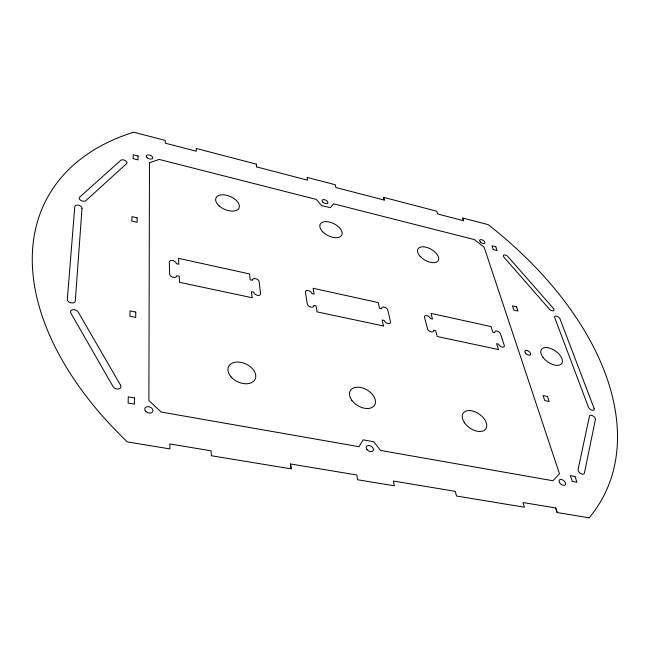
<?xml version="1.0" encoding="UTF-8"?>
<svg xmlns="http://www.w3.org/2000/svg" width="650" height="650" viewBox="0 0 650 650"><rect width="100%" height="100%" fill="white"/><g stroke="black" fill="none" stroke-linecap="round" stroke-linejoin="round"><path stroke-width="0.97" d="M557.164 512.566L555.693 507.975L523.023 502.548L524.404 507.219L456.479 496.023L455.341 491.359L393.396 481.049L394.322 485.802L357.598 479.765L356.793 474.979L290.526 463.986L291.078 468.853L211.347 455.739L211.104 450.824L169.829 443.95L169.902 448.906L127.359 441.919A315.632 193.278 28.3 0 1 133.697 132.202L165.254 140.408L165.295 143.195L196.332 151.239L196.194 148.452L256.319 164.141L256.628 166.912L307.531 180.148L307.076 177.401L335.343 184.771L335.879 187.517L384.231 200.078L383.557 197.34L436.816 211.234L437.629 213.964L463.613 220.732L462.743 218.01L488.207 224.656A315.632 193.278 28.3 0 1 589.176 517.774M589.192 517.831L557.148 512.517L555.677 507.926M462.743 218.01L463.613 220.732M383.565 197.356L384.231 200.086M290.526 463.986L291.078 468.837M256.319 164.141L256.628 166.888M149.484 162.768L148.882 400.546L161.2 412.043L359.084 446.696L363.098 439.839L373.766 441.74L380.551 450.458L552.931 480.74L559.479 473.744L484.152 247.284L474.468 239.623L333.629 203.832L330.241 207.707L321.547 205.514L316.314 199.428L159.161 159.429L149.484 162.768M137.158 217.847L137.093 222.268L131.836 221.049L131.966 216.629L137.158 217.847M138.093 156.016L138.036 159.892L133.12 158.649L133.193 154.773L138.093 156.016M134.485 397.954L134.396 404.178L128.148 403.081L128.278 396.849L134.485 397.954M135.785 312.065L135.704 317.387L129.927 316.217L130.041 310.887L135.785 312.065M82.022 208.301L75.294 300.999A4.087 2.649 16.9 0 1 71.102 302.868A4.087 2.649 16.9 0 1 67.324 299.366L74.782 206.611A3.746 2.194 17.8 0 1 78.569 205.237A3.746 2.194 17.8 0 1 82.022 208.301M595.408 419.494L584.415 473.062A3.721 2.161 38.6 0 1 580.767 473.59A3.721 2.161 38.6 0 1 578.077 469.56L589.452 416.203A3.478 1.917 37.1 0 1 592.849 415.846A3.478 1.917 37.1 0 1 595.408 419.494M126.644 163.564L85.906 200.655A3.705 2.145 18 0 1 81.031 200.509A3.705 2.145 18 0 1 79.649 197.194L120.754 160.314A3.461 1.909 19.7 0 1 125.231 160.55A3.461 1.909 19.7 0 1 126.644 163.564M574.982 476.491L570.342 475.662L572.293 481.39L576.956 482.219L574.982 476.491M547.422 396.467L543.051 395.574L544.765 400.587L549.144 401.481L547.422 396.467M498.444 349.537L437.247 336.529L435.646 330.647L433.582 330.208A3.396 1.958 31.3 0 1 431.202 331.906A3.396 1.958 31.3 0 1 427.562 328.916L424.507 317.314A3.356 1.917 30.9 0 1 426.871 315.681A3.356 1.917 30.9 0 1 430.462 318.614L432.51 319.061L430.966 313.365L491.026 326.576L492.854 332.231L494.812 332.654A3.291 1.82 33 0 1 496.909 331.012A3.291 1.82 33 0 1 500.484 333.897L504.262 345.353A3.331 1.852 33.4 0 1 502.166 347.067A3.331 1.852 33.4 0 1 498.542 344.126L496.567 343.704L498.444 349.537M252.078 297.724L179.473 282.311L179.246 276.217L176.8 275.689A3.729 2.308 21.4 0 1 173.298 277.355A3.729 2.308 21.4 0 1 169.65 274.162L169.309 262.161A3.689 2.251 21.4 0 1 172.77 260.569A3.689 2.251 21.4 0 1 176.377 263.705L178.799 264.233L178.579 258.342L249.568 273.951L250.185 279.793L252.493 280.296A3.559 2.153 24.7 0 1 255.58 278.688A3.559 2.153 24.7 0 1 259.188 281.759L260.544 293.629A3.599 2.202 24.9 0 1 257.424 295.311A3.599 2.202 24.9 0 1 253.768 292.183L251.436 291.679L252.078 297.724M383.492 325.975L317.054 311.878L316.062 305.882L313.82 305.394A3.534 2.137 27 0 1 310.936 307.092A3.534 2.137 27 0 1 307.279 303.997L305.427 292.191A3.494 2.088 26.8 0 1 308.287 290.566A3.494 2.088 26.8 0 1 311.894 293.597L314.113 294.084L313.154 288.283L378.251 302.583L379.535 308.336L381.656 308.799A3.404 1.982 29.5 0 1 384.207 307.158A3.404 1.982 29.5 0 1 387.806 310.139L390.504 321.815A3.445 2.023 29.8 0 1 387.944 323.521A3.445 2.023 29.8 0 1 384.296 320.491L382.159 320.027L383.492 325.975M516.49 306.776L512.419 305.825L513.874 310.082L517.961 311.033L516.49 306.776M495.828 246.789L491.961 245.806L493.253 249.592L497.128 250.575L495.828 246.789M553.312 308.327L507.991 256.652A2.99 1.511 31.5 0 0 504.229 254.93A2.99 1.511 31.5 0 0 503.977 257.213L549.323 309.083A3.104 1.601 33.5 0 0 553.191 310.846A3.104 1.601 33.5 0 0 553.312 308.327M120.551 385.223L78.203 312.049A4.119 2.706 16.9 0 0 72.906 309.741A4.119 2.706 16.9 0 0 70.842 313.048L113.051 386.612A4.258 2.99 18.9 0 0 118.568 388.993A4.258 2.99 18.9 0 0 120.551 385.223M594.067 408.306L559.991 318.898A3.136 1.625 33.8 0 0 556.546 316.168A3.136 1.625 33.8 0 0 554.71 317.663L588.421 407.152A3.437 1.885 36.8 0 0 592.191 410.223A3.437 1.885 36.8 0 0 594.067 408.306M525.492 353.169A3.315 1.82 34.1 0 0 530.506 354.697A3.315 1.82 34.1 0 0 527.321 350.594A3.315 1.82 34.1 0 0 525.492 353.169M147.331 157.852A3.38 1.836 20.5 0 0 152.653 158.186A3.38 1.836 20.5 0 0 148.509 154.895A3.38 1.836 20.5 0 0 147.331 157.852M464.539 422.841A13.772 8.385 34.9 0 0 485.68 429.041A13.772 8.385 34.9 0 0 473.233 411.198A13.772 8.385 34.9 0 0 464.539 422.841M351.853 400.319A14.146 9.108 30.8 0 0 374.303 405.616A14.146 9.108 30.8 0 0 361.335 387.644A14.146 9.108 30.8 0 0 351.853 400.319M230.945 376.748A14.69 9.823 25.3 0 0 254.816 379.795A14.69 9.823 25.3 0 0 239.826 362.172A14.69 9.823 25.3 0 0 230.945 376.748M420.201 256.376A11.7 6.248 29.7 0 0 438.198 260.634A11.7 6.248 29.7 0 0 425.904 247.179A11.7 6.248 29.7 0 0 420.201 256.376M322.652 231.749A12.074 6.646 26.7 0 0 341.624 235.357A12.074 6.646 26.7 0 0 328.673 221.902A12.074 6.646 26.7 0 0 322.652 231.749M219.237 206.009A12.569 7.036 23.2 0 0 239.021 207.968A12.569 7.036 23.2 0 0 224.234 194.903A12.569 7.036 23.2 0 0 219.237 206.009M366.933 449.426A3.949 2.649 32.6 0 0 373.165 450.743A3.949 2.649 32.6 0 0 369.468 445.599A3.949 2.649 32.6 0 0 366.933 449.426M322.847 202.15A3.128 1.674 26.2 0 0 327.762 203.101A3.128 1.674 26.2 0 0 324.374 199.672A3.128 1.674 26.2 0 0 322.847 202.15M542.864 357.175A12.35 6.679 34.7 0 0 561.543 363.764A12.35 6.679 34.7 0 0 550.436 348.376A12.35 6.679 34.7 0 0 542.864 357.175M145.868 411.539A4.266 3.039 20.8 0 0 152.815 411.458A4.266 3.039 20.8 0 0 147.875 406.673A4.266 3.039 20.8 0 0 145.868 411.539M480.253 241.889A2.974 1.503 30.7 0 0 484.786 243.181A2.974 1.503 30.7 0 0 481.756 239.761A2.974 1.503 30.7 0 0 480.253 241.889M559.585 482.625A3.794 2.259 38.8 0 0 565.256 484.835A3.794 2.259 38.8 0 0 562.226 479.733A3.794 2.259 38.8 0 0 559.585 482.625"/></g></svg>
